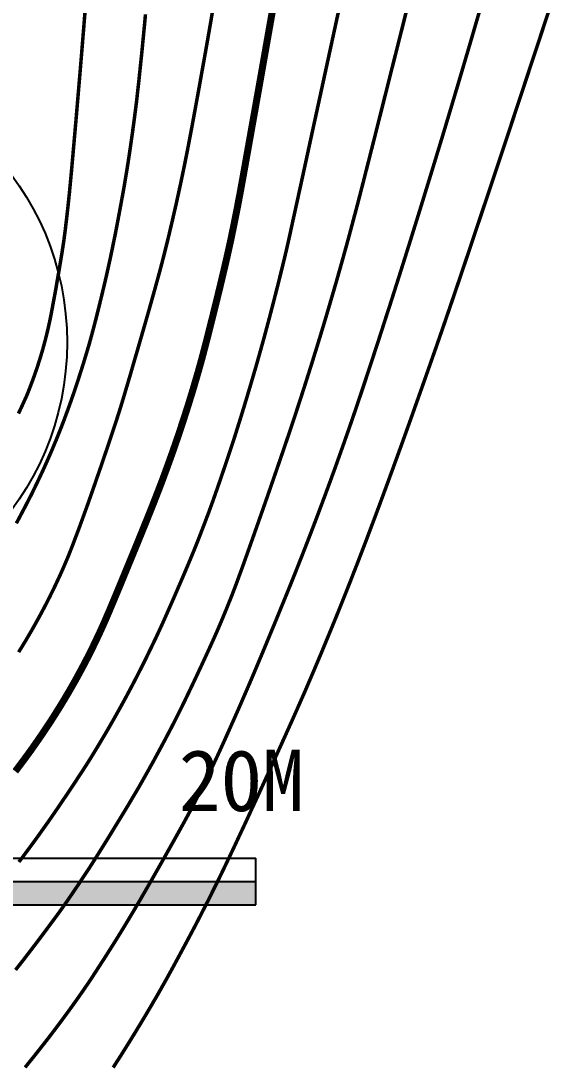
# Model space of a CAD drawing. Extents: x 36524600 to 36525730, y 2746759 to 2747713.
# Drawn here: x 36525171.63 to 36525183, y 2747426.79 to 2747449.07 of the extents above; entities that cross this region are included whole.
import ezdxf

# ---------------------------------------------------------------- set-up
doc = ezdxf.new("R2010")
doc.units = 0
doc.header["$LTSCALE"] = 1000
doc.header["$MEASUREMENT"] = 0
for name, color, linetype in [('0-规划文字', 7, 'Continuous'), ('DGX', 251, 'Continuous'), ('DIM_SYMB', 3, 'Continuous'), ('gh-道路路缘石', 1, 'Continuous'), ('z-诚通公司-文字', 7, 'Continuous')]:
    doc.layers.add(name, color=color, linetype=linetype)
doc.styles.add('黑体', font='simhei.ttf')

# ---------------------------------------------------------------- blocks, each defined once
blk = doc.blocks.new('TH53W3')
at = {"layer": 'z-诚通公司-文字'}
h = blk.add_hatch(color=256, dxfattribs=at)
h.paths.add_polyline_path([(36502297.587, 2731625.329), (36502297.587, 2731625.829), (36502292.587, 2731625.829), (36502292.587, 2731625.329)])
h.paths.add_polyline_path([(36502302.587, 2731625.829), (36502302.587, 2731626.329), (36502297.587, 2731626.329), (36502297.587, 2731625.829)])
h.paths.add_polyline_path([(36502312.587, 2731625.33), (36502312.587, 2731625.829), (36502302.587, 2731625.829), (36502302.587, 2731625.329)])
for points in [[(36502292.587, 2731626.329), (36502312.587, 2731626.329)], [(36502312.587, 2731625.829), (36502312.587, 2731625.829), (36502312.587, 2731626.329)]]:
    blk.add_lwpolyline(points)
at = {"layer": 'gh-道路路缘石', "color": 5, "ltscale": 2}
blk.add_line((36502293.277, 2731625.485), (36502293.329, 2731625.649), dxfattribs=at)
at = {"layer": 'gh-道路路缘石', "color": 0, "ltscale": 2}
blk.add_line((36502293.277, 2731625.485), (36502293.329, 2731625.649), dxfattribs=at)
at = {"layer": 'z-诚通公司-文字'}
for points in [[(36502292.587, 2731625.329), (36502292.587, 2731626.329)], [(36502297.587, 2731625.329), (36502297.587, 2731626.329)], [(36502312.587, 2731625.329), (36502312.587, 2731626.329)], [(36502292.587, 2731625.829), (36502297.587, 2731625.829), (36502302.587, 2731625.829), (36502312.587, 2731625.829)], [(36502292.587, 2731625.329), (36502297.587, 2731625.329), (36502302.587, 2731625.329), (36502312.587, 2731625.329)]]:
    blk.add_lwpolyline(points, dxfattribs=at)
at = {"layer": '0-规划文字', "style": '黑体'}
for s, height, p in [('0', 1.314, (36502292.215, 2731627.366)), ('20M', 1.3143, (36502310.938, 2731627.334)), ('5', 1.314, (36502296.638, 2731627.334)), ('10', 1.3143, (36502301.448, 2731627.334))]:
    blk.add_text(s, height=height, dxfattribs=at).set_placement(p)
blk = doc.blocks.new('dxt')
at = {"layer": 'DGX', "color": 253, "linetype": 'Continuous', "flags": 128}
for points, const_width in [([(36525182.959, 2747449.389), (36525182.688, 2747448.568), (36525182.38, 2747447.638), (36525182.066, 2747446.688), (36525181.774, 2747445.811), (36525181.505, 2747445.007), (36525181.26, 2747444.276), (36525181.038, 2747443.617), (36525180.839, 2747443.032), (36525180.663, 2747442.519), (36525180.51, 2747442.079), (36525180.372, 2747441.686), (36525180.241, 2747441.314), (36525180.116, 2747440.962), (36525179.999, 2747440.631), (36525179.888, 2747440.321), (36525179.784, 2747440.031), (36525179.686, 2747439.762), (36525179.596, 2747439.513), (36525179.51, 2747439.279), (36525179.426, 2747439.051), (36525179.345, 2747438.831), (36525179.266, 2747438.618), (36525179.189, 2747438.412), (36525179.114, 2747438.213), (36525179.042, 2747438.021), (36525178.972, 2747437.837), (36525178.902, 2747437.656), (36525178.833, 2747437.475), (36525178.762, 2747437.295), (36525178.692, 2747437.114), (36525178.621, 2747436.934), (36525178.549, 2747436.754), (36525178.477, 2747436.574), (36525178.405, 2747436.394), (36525178.332, 2747436.215), (36525178.259, 2747436.036), (36525178.185, 2747435.857), (36525178.111, 2747435.678), (36525178.037, 2747435.499), (36525177.961, 2747435.32), (36525177.886, 2747435.142), (36525177.81, 2747434.964), (36525177.729, 2747434.775), (36525177.637, 2747434.565), (36525177.535, 2747434.334), (36525177.423, 2747434.082), (36525177.3, 2747433.809), (36525177.167, 2747433.514), (36525177.024, 2747433.199), (36525176.87, 2747432.862), (36525176.716, 2747432.525), (36525176.57, 2747432.209), (36525176.434, 2747431.914), (36525176.306, 2747431.641), (36525176.188, 2747431.388), (36525176.078, 2747431.156), (36525175.977, 2747430.945), (36525175.886, 2747430.756), (36525175.798, 2747430.577), (36525175.709, 2747430.398), (36525175.62, 2747430.22), (36525175.529, 2747430.042), (36525175.438, 2747429.864), (36525175.346, 2747429.687), (36525175.252, 2747429.51), (36525175.158, 2747429.333), (36525175.066, 2747429.162), (36525174.98, 2747429.002), (36525174.9, 2747428.854), (36525174.825, 2747428.717), (36525174.756, 2747428.592), (36525174.692, 2747428.477), (36525174.634, 2747428.375), (36525174.582, 2747428.283), (36525174.533, 2747428.197), (36525174.483, 2747428.112), (36525174.433, 2747428.026), (36525174.383, 2747427.941), (36525174.332, 2747427.855), (36525174.282, 2747427.77), (36525174.231, 2747427.685), (36525174.18, 2747427.6), (36525174.128, 2747427.516), (36525174.077, 2747427.431), (36525174.025, 2747427.346), (36525173.973, 2747427.262), (36525173.921, 2747427.178), (36525173.868, 2747427.094), (36525173.816, 2747427.01), (36525173.763, 2747426.926), (36525173.71, 2747426.843), (36525173.656, 2747426.759), (36525173.603, 2747426.676)], 0.075), ([(36525181.533, 2747449.59), (36525181.383, 2747449.076), (36525181.237, 2747448.576), (36525181.094, 2747448.09), (36525180.954, 2747447.618), (36525180.817, 2747447.16), (36525180.684, 2747446.715), (36525180.553, 2747446.285), (36525180.426, 2747445.869), (36525180.302, 2747445.466), (36525180.182, 2747445.076), (36525180.065, 2747444.7), (36525179.952, 2747444.337), (36525179.842, 2747443.987), (36525179.736, 2747443.651), (36525179.633, 2747443.327), (36525179.534, 2747443.017), (36525179.438, 2747442.722), (36525179.348, 2747442.442), (36525179.262, 2747442.177), (36525179.18, 2747441.927), (36525179.104, 2747441.693), (36525179.031, 2747441.474), (36525178.964, 2747441.271), (36525178.901, 2747441.083), (36525178.84, 2747440.902), (36525178.779, 2747440.722), (36525178.717, 2747440.542), (36525178.655, 2747440.362), (36525178.592, 2747440.183), (36525178.529, 2747440.003), (36525178.465, 2747439.824), (36525178.401, 2747439.644), (36525178.337, 2747439.465), (36525178.272, 2747439.287), (36525178.206, 2747439.108), (36525178.14, 2747438.929), (36525178.074, 2747438.751), (36525178.007, 2747438.573), (36525177.94, 2747438.395), (36525177.872, 2747438.217), (36525177.804, 2747438.039), (36525177.735, 2747437.862), (36525177.666, 2747437.684), (36525177.596, 2747437.507), (36525177.526, 2747437.33), (36525177.456, 2747437.153), (36525177.385, 2747436.977), (36525177.313, 2747436.8), (36525177.241, 2747436.624), (36525177.169, 2747436.448), (36525177.097, 2747436.271), (36525177.024, 2747436.095), (36525176.951, 2747435.919), (36525176.878, 2747435.742), (36525176.805, 2747435.566), (36525176.731, 2747435.39), (36525176.657, 2747435.213), (36525176.583, 2747435.038), (36525176.508, 2747434.862), (36525176.432, 2747434.687), (36525176.357, 2747434.513), (36525176.281, 2747434.339), (36525176.204, 2747434.165), (36525176.127, 2747433.992), (36525176.052, 2747433.824), (36525175.982, 2747433.667), (36525175.916, 2747433.522), (36525175.854, 2747433.387), (36525175.797, 2747433.264), (36525175.744, 2747433.151), (36525175.696, 2747433.049), (36525175.652, 2747432.959), (36525175.61, 2747432.874), (36525175.568, 2747432.789), (36525175.526, 2747432.704), (36525175.484, 2747432.619), (36525175.441, 2747432.534), (36525175.398, 2747432.45), (36525175.355, 2747432.366), (36525175.312, 2747432.281), (36525175.262, 2747432.187), (36525175.2, 2747432.072), (36525175.127, 2747431.937), (36525175.041, 2747431.781), (36525174.943, 2747431.605), (36525174.833, 2747431.409), (36525174.711, 2747431.192), (36525174.577, 2747430.955), (36525174.439, 2747430.713), (36525174.306, 2747430.481), (36525174.178, 2747430.26), (36525174.054, 2747430.049), (36525173.935, 2747429.849), (36525173.82, 2747429.659), (36525173.71, 2747429.48), (36525173.605, 2747429.312), (36525173.505, 2747429.154), (36525173.411, 2747429.006), (36525173.323, 2747428.87), (36525173.241, 2747428.743), (36525173.166, 2747428.627), (36525173.096, 2747428.522), (36525173.032, 2747428.427), (36525172.975, 2747428.343), (36525172.92, 2747428.265), (36525172.865, 2747428.186), (36525172.81, 2747428.108), (36525172.754, 2747428.03), (36525172.698, 2747427.952), (36525172.642, 2747427.874), (36525172.585, 2747427.797), (36525172.529, 2747427.72), (36525172.471, 2747427.643), (36525172.414, 2747427.566), (36525172.356, 2747427.489), (36525172.298, 2747427.413), (36525172.24, 2747427.337), (36525172.181, 2747427.261), (36525172.122, 2747427.185), (36525172.063, 2747427.11), (36525171.997, 2747427.026), (36525171.918, 2747426.926), (36525171.824, 2747426.81), (36525171.718, 2747426.678)], 0.075), ([(36525180.036, 2747449.913), (36525179.795, 2747448.951), (36525179.578, 2747448.091), (36525179.387, 2747447.333), (36525179.222, 2747446.676), (36525179.081, 2747446.121), (36525178.966, 2747445.668), (36525178.876, 2747445.317), (36525178.811, 2747445.067), (36525178.758, 2747444.869), (36525178.705, 2747444.67), (36525178.652, 2747444.472), (36525178.598, 2747444.274), (36525178.543, 2747444.076), (36525178.488, 2747443.878), (36525178.432, 2747443.68), (36525178.376, 2747443.483), (36525178.319, 2747443.286), (36525178.261, 2747443.088), (36525178.203, 2747442.891), (36525178.145, 2747442.694), (36525178.086, 2747442.498), (36525178.026, 2747442.301), (36525177.966, 2747442.105), (36525177.905, 2747441.909), (36525177.844, 2747441.712), (36525177.782, 2747441.517), (36525177.72, 2747441.321), (36525177.657, 2747441.125), (36525177.594, 2747440.93), (36525177.53, 2747440.735), (36525177.466, 2747440.54), (36525177.401, 2747440.345), (36525177.333, 2747440.144), (36525177.26, 2747439.929), (36525177.182, 2747439.702), (36525177.099, 2747439.461), (36525177.011, 2747439.207), (36525176.919, 2747438.941), (36525176.821, 2747438.661), (36525176.718, 2747438.368), (36525176.617, 2747438.081), (36525176.525, 2747437.822), (36525176.442, 2747437.589), (36525176.368, 2747437.382), (36525176.302, 2747437.202), (36525176.246, 2747437.049), (36525176.198, 2747436.922), (36525176.16, 2747436.822), (36525176.126, 2747436.735), (36525176.091, 2747436.649), (36525176.056, 2747436.562), (36525176.021, 2747436.475), (36525175.986, 2747436.389), (36525175.95, 2747436.303), (36525175.914, 2747436.217), (36525175.878, 2747436.131), (36525175.839, 2747436.04), (36525175.794, 2747435.938), (36525175.744, 2747435.826), (36525175.689, 2747435.704), (36525175.628, 2747435.571), (36525175.562, 2747435.428), (36525175.491, 2747435.274), (36525175.414, 2747435.11), (36525175.337, 2747434.946), (36525175.264, 2747434.793), (36525175.196, 2747434.651), (36525175.133, 2747434.519), (36525175.074, 2747434.398), (36525175.02, 2747434.289), (36525174.971, 2747434.19), (36525174.926, 2747434.102), (36525174.884, 2747434.019), (36525174.841, 2747433.936), (36525174.798, 2747433.854), (36525174.755, 2747433.772), (36525174.712, 2747433.689), (36525174.668, 2747433.607), (36525174.624, 2747433.525), (36525174.58, 2747433.443), (36525174.536, 2747433.362), (36525174.491, 2747433.28), (36525174.447, 2747433.198), (36525174.401, 2747433.117), (36525174.356, 2747433.035), (36525174.31, 2747432.953), (36525174.264, 2747432.872), (36525174.218, 2747432.79), (36525174.169, 2747432.704), (36525174.113, 2747432.608), (36525174.051, 2747432.503), (36525173.982, 2747432.388), (36525173.908, 2747432.263), (36525173.827, 2747432.129), (36525173.74, 2747431.986), (36525173.646, 2747431.833), (36525173.553, 2747431.68), (36525173.465, 2747431.537), (36525173.382, 2747431.404), (36525173.306, 2747431.282), (36525173.235, 2747431.169), (36525173.17, 2747431.066), (36525173.111, 2747430.974), (36525173.057, 2747430.891), (36525173.006, 2747430.814), (36525172.955, 2747430.737), (36525172.904, 2747430.66), (36525172.853, 2747430.583), (36525172.801, 2747430.506), (36525172.749, 2747430.429), (36525172.697, 2747430.353), (36525172.645, 2747430.276), (36525172.589, 2747430.196), (36525172.526, 2747430.106), (36525172.455, 2747430.007), (36525172.377, 2747429.9), (36525172.291, 2747429.784), (36525172.198, 2747429.659), (36525172.098, 2747429.524), (36525171.99, 2747429.381), (36525171.882, 2747429.239), (36525171.78, 2747429.106), (36525171.685, 2747428.982), (36525171.596, 2747428.869), (36525171.514, 2747428.764)], 0.075), ([(36525178.431, 2747449.303), (36525178.195, 2747448.216), (36525177.987, 2747447.259), (36525177.807, 2747446.433), (36525177.656, 2747445.738), (36525177.532, 2747445.173), (36525177.437, 2747444.74), (36525177.371, 2747444.437), (36525177.332, 2747444.264), (36525177.306, 2747444.15), (36525177.276, 2747444.024), (36525177.242, 2747443.883), (36525177.204, 2747443.73), (36525177.163, 2747443.564), (36525177.118, 2747443.384), (36525177.069, 2747443.191), (36525177.016, 2747442.985), (36525176.96, 2747442.771), (36525176.903, 2747442.556), (36525176.845, 2747442.339), (36525176.784, 2747442.119), (36525176.722, 2747441.898), (36525176.659, 2747441.675), (36525176.593, 2747441.45), (36525176.526, 2747441.223), (36525176.459, 2747440.998), (36525176.393, 2747440.781), (36525176.328, 2747440.57), (36525176.264, 2747440.366), (36525176.202, 2747440.168), (36525176.14, 2747439.978), (36525176.079, 2747439.794), (36525176.02, 2747439.617), (36525175.962, 2747439.449), (36525175.909, 2747439.291), (36525175.858, 2747439.145), (36525175.811, 2747439.01), (36525175.767, 2747438.885), (36525175.727, 2747438.772), (36525175.689, 2747438.669), (36525175.656, 2747438.577), (36525175.624, 2747438.491), (36525175.591, 2747438.405), (36525175.559, 2747438.319), (36525175.526, 2747438.234), (36525175.493, 2747438.148), (36525175.46, 2747438.062), (36525175.427, 2747437.977), (36525175.393, 2747437.892), (36525175.357, 2747437.801), (36525175.316, 2747437.701), (36525175.27, 2747437.59), (36525175.219, 2747437.468), (36525175.164, 2747437.337), (36525175.103, 2747437.194), (36525175.038, 2747437.042), (36525174.967, 2747436.879), (36525174.897, 2747436.716), (36525174.83, 2747436.564), (36525174.768, 2747436.423), (36525174.71, 2747436.292), (36525174.656, 2747436.171), (36525174.606, 2747436.062), (36525174.56, 2747435.963), (36525174.519, 2747435.874), (36525174.479, 2747435.791), (36525174.439, 2747435.708), (36525174.399, 2747435.625), (36525174.359, 2747435.543), (36525174.319, 2747435.46), (36525174.278, 2747435.378), (36525174.238, 2747435.297), (36525174.197, 2747435.215), (36525174.155, 2747435.134), (36525174.114, 2747435.052), (36525174.072, 2747434.971), (36525174.03, 2747434.89), (36525173.988, 2747434.81), (36525173.945, 2747434.729), (36525173.902, 2747434.649), (36525173.859, 2747434.568), (36525173.815, 2747434.488), (36525173.771, 2747434.408), (36525173.727, 2747434.328), (36525173.682, 2747434.249), (36525173.638, 2747434.169), (36525173.593, 2747434.09), (36525173.547, 2747434.011), (36525173.502, 2747433.932), (36525173.456, 2747433.853), (36525173.41, 2747433.774), (36525173.363, 2747433.696), (36525173.316, 2747433.617), (36525173.269, 2747433.539), (36525173.222, 2747433.461), (36525173.174, 2747433.383), (36525173.127, 2747433.306), (36525173.075, 2747433.223), (36525173.017, 2747433.132), (36525172.952, 2747433.031), (36525172.88, 2747432.922), (36525172.802, 2747432.803), (36525172.717, 2747432.674), (36525172.625, 2747432.537), (36525172.526, 2747432.39), (36525172.424, 2747432.239), (36525172.321, 2747432.089), (36525172.218, 2747431.94), (36525172.113, 2747431.793), (36525172.009, 2747431.646), (36525171.903, 2747431.5), (36525171.797, 2747431.356), (36525171.69, 2747431.212), (36525171.586, 2747431.074)], 0.075), ([(36525177.116, 2747449.877), (36525176.946, 2747448.917), (36525176.797, 2747448.07), (36525176.667, 2747447.335), (36525176.556, 2747446.712), (36525176.465, 2747446.2), (36525176.394, 2747445.801), (36525176.342, 2747445.514), (36525176.31, 2747445.339), (36525176.287, 2747445.22), (36525176.265, 2747445.101), (36525176.241, 2747444.982), (36525176.218, 2747444.863), (36525176.194, 2747444.745), (36525176.17, 2747444.626), (36525176.145, 2747444.507), (36525176.121, 2747444.389), (36525176.093, 2747444.263), (36525176.062, 2747444.122), (36525176.027, 2747443.967), (36525175.988, 2747443.798), (36525175.944, 2747443.614), (36525175.897, 2747443.415), (36525175.845, 2747443.201), (36525175.789, 2747442.973), (36525175.733, 2747442.746), (36525175.679, 2747442.533), (36525175.629, 2747442.334), (36525175.582, 2747442.151), (36525175.538, 2747441.983), (36525175.497, 2747441.829), (36525175.459, 2747441.691), (36525175.424, 2747441.567), (36525175.39, 2747441.451), (36525175.356, 2747441.334), (36525175.322, 2747441.218), (36525175.287, 2747441.102), (36525175.251, 2747440.987), (36525175.216, 2747440.871), (36525175.179, 2747440.756), (36525175.142, 2747440.64), (36525175.105, 2747440.525), (36525175.067, 2747440.41), (36525175.029, 2747440.295), (36525174.991, 2747440.181), (36525174.951, 2747440.066), (36525174.912, 2747439.952), (36525174.872, 2747439.837), (36525174.831, 2747439.723), (36525174.79, 2747439.609), (36525174.749, 2747439.496), (36525174.707, 2747439.382), (36525174.665, 2747439.268), (36525174.622, 2747439.155), (36525174.579, 2747439.042), (36525174.535, 2747438.929), (36525174.491, 2747438.816), (36525174.444, 2747438.697), (36525174.391, 2747438.563), (36525174.331, 2747438.415), (36525174.266, 2747438.253), (36525174.194, 2747438.077), (36525174.117, 2747437.887), (36525174.033, 2747437.683), (36525173.943, 2747437.465), (36525173.854, 2747437.249), (36525173.773, 2747437.052), (36525173.699, 2747436.874), (36525173.633, 2747436.715), (36525173.574, 2747436.575), (36525173.523, 2747436.453), (36525173.479, 2747436.351), (36525173.443, 2747436.267), (36525173.411, 2747436.194), (36525173.378, 2747436.12), (36525173.344, 2747436.046), (36525173.311, 2747435.973), (36525173.276, 2747435.9), (36525173.242, 2747435.827), (36525173.207, 2747435.754), (36525173.172, 2747435.681), (36525173.136, 2747435.609), (36525173.1, 2747435.537), (36525173.064, 2747435.465), (36525173.027, 2747435.393), (36525172.989, 2747435.321), (36525172.952, 2747435.25), (36525172.914, 2747435.179), (36525172.875, 2747435.108), (36525172.837, 2747435.037), (36525172.798, 2747434.966), (36525172.758, 2747434.896), (36525172.718, 2747434.826), (36525172.678, 2747434.756), (36525172.637, 2747434.686), (36525172.596, 2747434.617), (36525172.555, 2747434.547), (36525172.513, 2747434.478), (36525172.471, 2747434.409), (36525172.428, 2747434.341), (36525172.385, 2747434.272), (36525172.342, 2747434.204), (36525172.299, 2747434.136), (36525172.255, 2747434.068), (36525172.211, 2747434.001), (36525172.166, 2747433.933), (36525172.121, 2747433.866), (36525172.076, 2747433.799), (36525172.03, 2747433.733), (36525171.984, 2747433.666), (36525171.938, 2747433.6), (36525171.892, 2747433.534), (36525171.845, 2747433.468), (36525171.798, 2747433.403), (36525171.75, 2747433.337), (36525171.702, 2747433.272), (36525171.654, 2747433.207), (36525171.606, 2747433.143), (36525171.557, 2747433.078), (36525171.508, 2747433.014)], 0.15), ([(36525175.731, 2747449.285), (36525175.681, 2747448.993), (36525175.625, 2747448.671), (36525175.563, 2747448.318), (36525175.499, 2747447.964), (36525175.441, 2747447.639), (36525175.387, 2747447.343), (36525175.338, 2747447.075), (36525175.294, 2747446.836), (36525175.254, 2747446.626), (36525175.22, 2747446.445), (36525175.19, 2747446.292), (36525175.163, 2747446.154), (36525175.135, 2747446.016), (36525175.107, 2747445.878), (36525175.078, 2747445.74), (36525175.049, 2747445.602), (36525175.019, 2747445.465), (36525174.989, 2747445.327), (36525174.959, 2747445.189), (36525174.928, 2747445.052), (36525174.896, 2747444.915), (36525174.865, 2747444.777), (36525174.832, 2747444.64), (36525174.8, 2747444.503), (36525174.767, 2747444.366), (36525174.733, 2747444.23), (36525174.699, 2747444.093), (36525174.661, 2747443.945), (36525174.617, 2747443.776), (36525174.565, 2747443.586), (36525174.507, 2747443.374), (36525174.442, 2747443.141), (36525174.37, 2747442.886), (36525174.291, 2747442.609), (36525174.205, 2747442.311), (36525174.12, 2747442.016), (36525174.041, 2747441.747), (36525173.971, 2747441.504), (36525173.907, 2747441.288), (36525173.851, 2747441.099), (36525173.802, 2747440.936), (36525173.76, 2747440.799), (36525173.726, 2747440.689), (36525173.693, 2747440.587), (36525173.656, 2747440.472), (36525173.614, 2747440.345), (36525173.568, 2747440.207), (36525173.517, 2747440.057), (36525173.463, 2747439.895), (36525173.403, 2747439.72), (36525173.34, 2747439.534), (36525173.275, 2747439.347), (36525173.213, 2747439.167), (36525173.153, 2747438.995), (36525173.095, 2747438.83), (36525173.04, 2747438.674), (36525172.986, 2747438.526), (36525172.935, 2747438.386), (36525172.887, 2747438.254), (36525172.841, 2747438.13), (36525172.797, 2747438.015), (36525172.757, 2747437.908), (36525172.719, 2747437.809), (36525172.683, 2747437.719), (36525172.651, 2747437.637), (36525172.621, 2747437.564), (36525172.593, 2747437.499), (36525172.567, 2747437.438), (36525172.541, 2747437.377), (36525172.514, 2747437.317), (36525172.487, 2747437.256), (36525172.46, 2747437.196), (36525172.432, 2747437.136), (36525172.404, 2747437.076), (36525172.376, 2747437.016), (36525172.348, 2747436.957), (36525172.319, 2747436.897), (36525172.29, 2747436.838), (36525172.261, 2747436.779), (36525172.231, 2747436.719), (36525172.201, 2747436.66), (36525172.171, 2747436.602), (36525172.141, 2747436.543), (36525172.11, 2747436.484), (36525172.079, 2747436.426), (36525172.048, 2747436.368), (36525172.016, 2747436.31), (36525171.984, 2747436.252), (36525171.952, 2747436.194), (36525171.92, 2747436.136), (36525171.887, 2747436.079), (36525171.855, 2747436.021), (36525171.821, 2747435.964), (36525171.788, 2747435.907), (36525171.754, 2747435.85), (36525171.721, 2747435.793), (36525171.686, 2747435.737), (36525171.652, 2747435.68), (36525171.617, 2747435.624), (36525171.58, 2747435.564)], 0.075), ([(36525174.294, 2747449.211), (36525174.283, 2747449.09), (36525174.271, 2747448.958), (36525174.257, 2747448.815), (36525174.242, 2747448.66), (36525174.226, 2747448.494), (36525174.208, 2747448.316), (36525174.189, 2747448.138), (36525174.172, 2747447.972), (36525174.156, 2747447.817), (36525174.14, 2747447.674), (36525174.125, 2747447.542), (36525174.112, 2747447.421), (36525174.099, 2747447.313), (36525174.087, 2747447.215), (36525174.075, 2747447.123), (36525174.063, 2747447.032), (36525174.051, 2747446.94), (36525174.039, 2747446.849), (36525174.026, 2747446.757), (36525174.014, 2747446.666), (36525174.001, 2747446.575), (36525173.988, 2747446.484), (36525173.975, 2747446.393), (36525173.961, 2747446.301), (36525173.948, 2747446.21), (36525173.934, 2747446.119), (36525173.92, 2747446.028), (36525173.906, 2747445.938), (36525173.891, 2747445.847), (36525173.876, 2747445.756), (36525173.86, 2747445.659), (36525173.842, 2747445.552), (36525173.821, 2747445.433), (36525173.797, 2747445.302), (36525173.771, 2747445.161), (36525173.743, 2747445.008), (36525173.712, 2747444.844), (36525173.679, 2747444.669), (36525173.644, 2747444.488), (36525173.607, 2747444.308), (36525173.57, 2747444.128), (36525173.532, 2747443.948), (36525173.492, 2747443.768), (36525173.452, 2747443.589), (36525173.41, 2747443.41), (36525173.367, 2747443.231), (36525173.325, 2747443.058), (36525173.285, 2747442.896), (36525173.247, 2747442.745), (36525173.212, 2747442.606), (36525173.178, 2747442.478), (36525173.147, 2747442.362), (36525173.118, 2747442.256), (36525173.092, 2747442.162), (36525173.066, 2747442.074), (36525173.04, 2747441.986), (36525173.013, 2747441.898), (36525172.987, 2747441.81), (36525172.96, 2747441.722), (36525172.932, 2747441.634), (36525172.904, 2747441.546), (36525172.876, 2747441.459), (36525172.848, 2747441.371), (36525172.819, 2747441.284), (36525172.79, 2747441.197), (36525172.76, 2747441.11), (36525172.73, 2747441.023), (36525172.7, 2747440.936), (36525172.669, 2747440.85), (36525172.638, 2747440.763), (36525172.606, 2747440.677), (36525172.574, 2747440.591), (36525172.542, 2747440.505), (36525172.509, 2747440.419), (36525172.476, 2747440.334), (36525172.442, 2747440.249), (36525172.407, 2747440.163), (36525172.373, 2747440.078), (36525172.337, 2747439.994), (36525172.302, 2747439.909), (36525172.266, 2747439.824), (36525172.229, 2747439.74), (36525172.192, 2747439.656), (36525172.154, 2747439.572), (36525172.117, 2747439.489), (36525172.078, 2747439.405), (36525172.039, 2747439.322), (36525172, 2747439.239), (36525171.96, 2747439.156), (36525171.92, 2747439.074), (36525171.88, 2747438.991), (36525171.839, 2747438.909), (36525171.797, 2747438.827), (36525171.755, 2747438.745), (36525171.71, 2747438.658), (36525171.657, 2747438.558), (36525171.598, 2747438.446), (36525171.531, 2747438.321)], 0.075), ([(36525173.002, 2747449.279), (36525172.969, 2747448.875), (36525172.932, 2747448.421), (36525172.89, 2747447.916), (36525172.847, 2747447.411), (36525172.808, 2747446.953), (36525172.772, 2747446.544), (36525172.74, 2747446.182), (36525172.712, 2747445.868), (36525172.687, 2747445.602), (36525172.666, 2747445.384), (36525172.648, 2747445.214), (36525172.633, 2747445.072), (36525172.618, 2747444.94), (36525172.604, 2747444.817), (36525172.59, 2747444.703), (36525172.578, 2747444.598), (36525172.565, 2747444.502), (36525172.554, 2747444.416), (36525172.543, 2747444.338), (36525172.531, 2747444.261), (36525172.518, 2747444.175), (36525172.503, 2747444.079), (36525172.486, 2747443.975), (36525172.467, 2747443.861), (36525172.446, 2747443.738), (36525172.423, 2747443.606), (36525172.398, 2747443.465), (36525172.374, 2747443.324), (36525172.35, 2747443.193), (36525172.327, 2747443.07), (36525172.306, 2747442.957), (36525172.287, 2747442.854), (36525172.268, 2747442.759), (36525172.251, 2747442.674), (36525172.235, 2747442.598), (36525172.219, 2747442.527), (36525172.203, 2747442.456), (36525172.186, 2747442.386), (36525172.169, 2747442.315), (36525172.151, 2747442.245), (36525172.132, 2747442.174), (36525172.113, 2747442.104), (36525172.094, 2747442.034), (36525172.073, 2747441.964), (36525172.053, 2747441.895), (36525172.031, 2747441.825), (36525172.009, 2747441.756), (36525171.987, 2747441.687), (36525171.964, 2747441.618), (36525171.94, 2747441.549), (36525171.916, 2747441.48), (36525171.892, 2747441.414), (36525171.869, 2747441.352), (36525171.848, 2747441.295), (36525171.828, 2747441.242), (36525171.809, 2747441.193), (36525171.792, 2747441.148), (36525171.776, 2747441.108), (36525171.761, 2747441.072), (36525171.743, 2747441.029), (36525171.715, 2747440.968), (36525171.678, 2747440.887), (36525171.632, 2747440.787), (36525171.576, 2747440.669)], 0.075)]:
    blk.add_lwpolyline(points, dxfattribs=dict(at, const_width=const_width))

msp = doc.modelspace()

# ---------------------------------------------------------------- linework, layer by layer
at = {"layer": 'DIM_SYMB'}
msp.add_circle((36525166.616, 2747442.19), 6, dxfattribs=at)

# ---------------------------------------------------------------- block references
for name, p in [('dxt', (0, 0)), ('TH53W3', (22864.068, 15804.828))]:
    msp.add_blockref(name, p)

doc.saveas('drawing.dxf')
